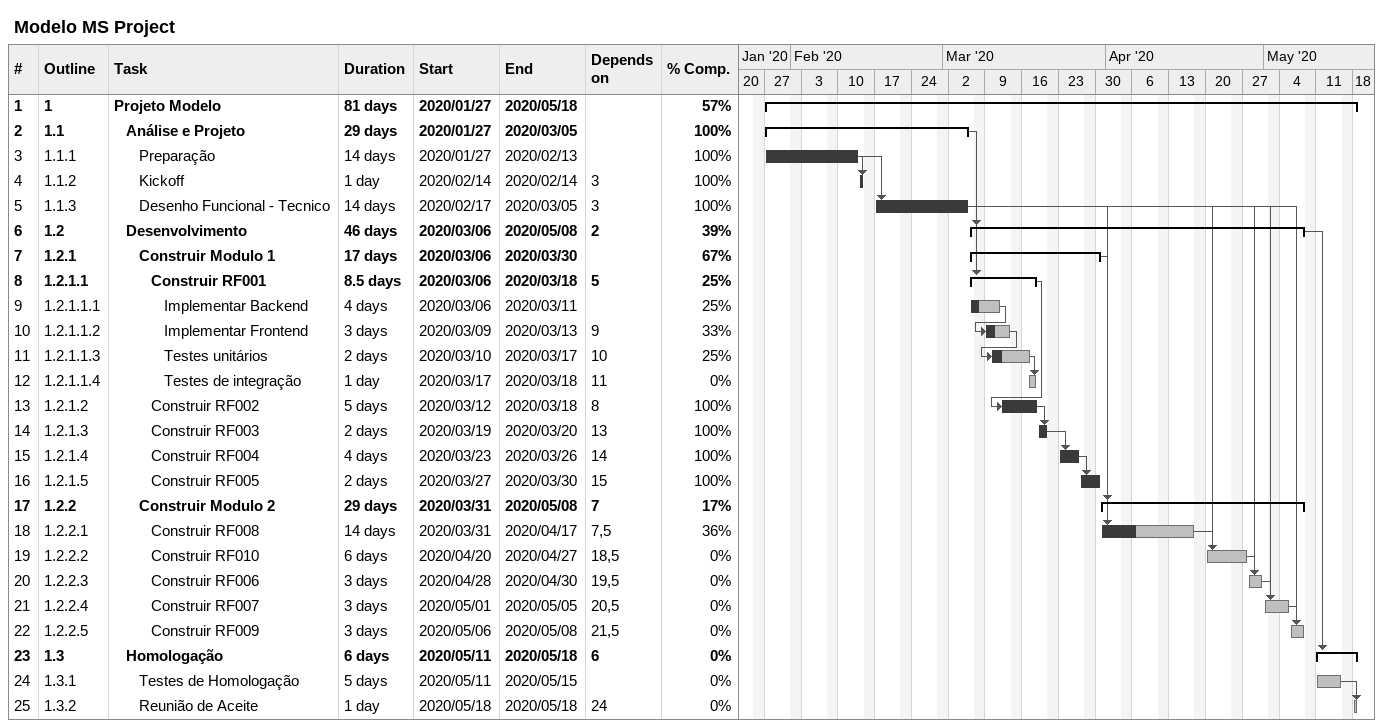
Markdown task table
Modelo MS Project

| ID | WBS | Task | Duration | Start | Finish | Predecessors | % complete |
|---|---|---|---|---|---|---|---|
| 1 | 1 | **Projeto Modelo** | 81d | 2020-01-27 | 2020-05-18 |  | 57 |
| 2 | 1.1 | **Análise e Projeto** | 29d | 2020-01-27 | 2020-03-05 |  | 100 |
| 3 | 1.1.1 | Preparação | 14d | 2020-01-27 | 2020-02-13 |  | 100 |
| 4 | 1.1.2 | Kickoff | 1d | 2020-02-14 | 2020-02-14 | 3 | 100 |
| 5 | 1.1.3 | Desenho Funcional - Tecnico | 14d | 2020-02-17 | 2020-03-05 | 3 | 100 |
| 6 | 1.2 | **Desenvolvimento** | 46d | 2020-03-06 | 2020-05-08 | 2 | 39 |
| 7 | 1.2.1 | **Construir Modulo 1** | 17d | 2020-03-06 | 2020-03-30 |  | 67 |
| 8 | 1.2.1.1 | **Construir RF001** | 8.5d | 2020-03-06 | 2020-03-18 | 5 | 25 |
| 9 | 1.2.1.1.1 | Implementar Backend | 4d | 2020-03-06 | 2020-03-11 |  | 25 |
| 10 | 1.2.1.1.2 | Implementar Frontend | 3d | 2020-03-09 | 2020-03-13 | 9 | 33 |
| 11 | 1.2.1.1.3 | Testes unitários | 2d | 2020-03-10 | 2020-03-17 | 10 | 25 |
| 12 | 1.2.1.1.4 | Testes de integração | 1d | 2020-03-17 | 2020-03-18 | 11 | 0 |
| 13 | 1.2.1.2 | Construir RF002 | 5d | 2020-03-12 | 2020-03-18 | 8 | 100 |
| 14 | 1.2.1.3 | Construir RF003 | 2d | 2020-03-19 | 2020-03-20 | 13 | 100 |
| 15 | 1.2.1.4 | Construir RF004 | 4d | 2020-03-23 | 2020-03-26 | 14 | 100 |
| 16 | 1.2.1.5 | Construir RF005 | 2d | 2020-03-27 | 2020-03-30 | 15 | 100 |
| 17 | 1.2.2 | **Construir Modulo 2** | 29d | 2020-03-31 | 2020-05-08 | 7 | 17 |
| 18 | 1.2.2.1 | Construir RF008 | 14d | 2020-03-31 | 2020-04-17 | 7, 5 | 36 |
| 19 | 1.2.2.2 | Construir RF010 | 6d | 2020-04-20 | 2020-04-27 | 18, 5 | 0 |
| 20 | 1.2.2.3 | Construir RF006 | 3d | 2020-04-28 | 2020-04-30 | 19, 5 | 0 |
| 21 | 1.2.2.4 | Construir RF007 | 3d | 2020-05-01 | 2020-05-05 | 20, 5 | 0 |
| 22 | 1.2.2.5 | Construir RF009 | 3d | 2020-05-06 | 2020-05-08 | 21, 5 | 0 |
| 23 | 1.3 | **Homologação** | 6d | 2020-05-11 | 2020-05-18 | 6 | 0 |
| 24 | 1.3.1 | Testes de Homologação | 5d | 2020-05-11 | 2020-05-15 |  | 0 |
| 25 | 1.3.2 | Reunião de Aceite | 1d | 2020-05-18 | 2020-05-18 | 24 | 0 |
